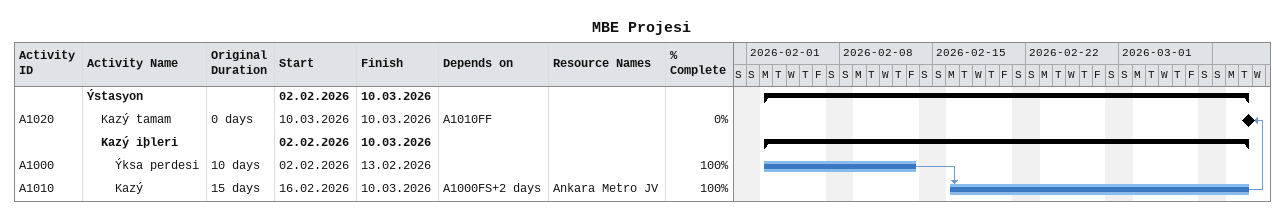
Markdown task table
MBE Projesi

| ID | Level | Task | Original duration | Start | Finish | Predecessors | Resources | % complete |
|---|---|---|---|---|---|---|---|---|
|  | 1 | **Ýstasyon** |  | 2026-02-02 | 2026-03-10 |  |  |  |
| A1020 | 2 | Kazý tamam | 0d | 2026-03-10 | 2026-03-10 | A1010FF |  | 0 |
|  | 2 | **Kazý iþleri** |  | 2026-02-02 | 2026-03-10 |  |  |  |
| A1000 | 3 | Ýksa perdesi | 10d | 2026-02-02 | 2026-02-13 |  |  | 100 |
| A1010 | 3 | Kazý | 15d | 2026-02-16 | 2026-03-10 | A1000FS+2d | Ankara Metro JV | 100 |
